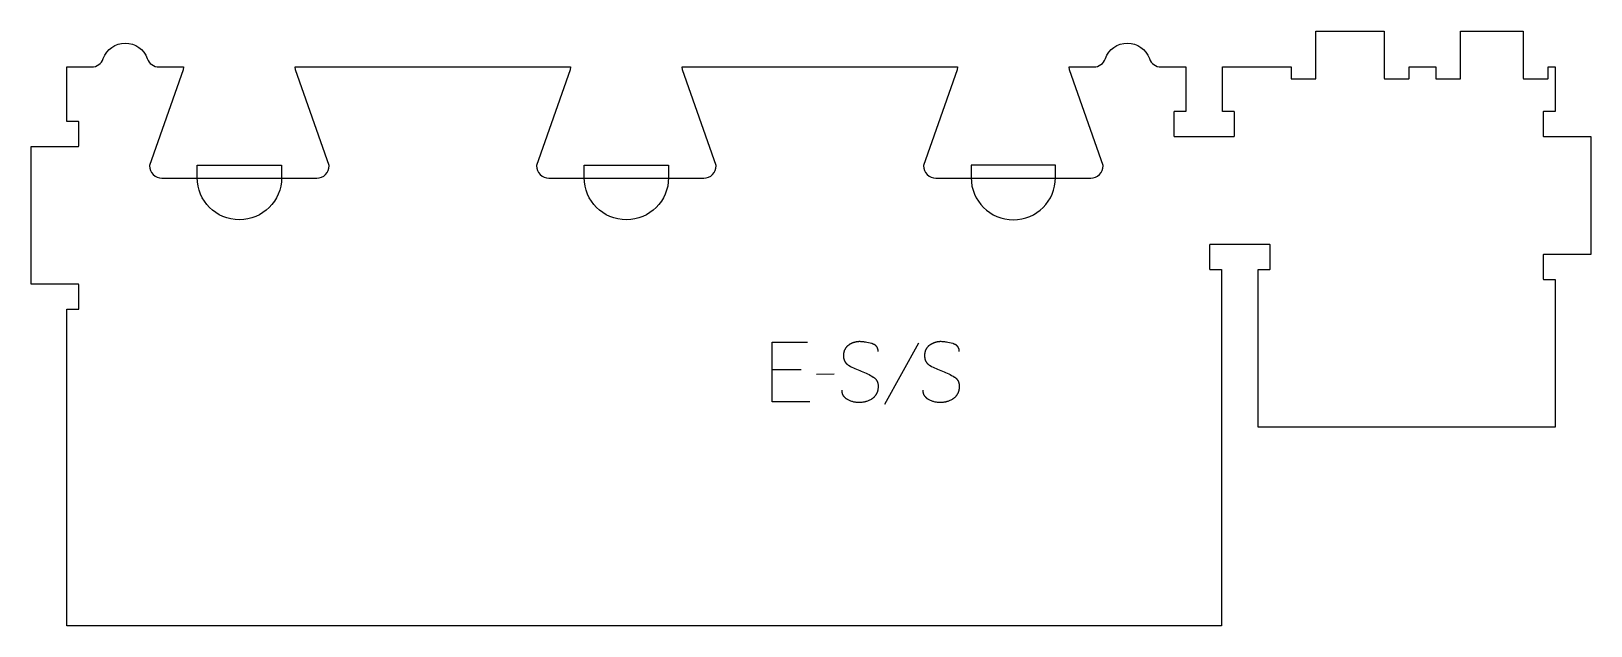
# Model space of a CAD drawing. Extents: x -370 to 415, y -143 to 157.
import ezdxf

# ---------------------------------------------------------------- set-up
doc = ezdxf.new("R2010")
doc.units = 0
for name, color, linetype in [('1_ANYTOOL_1MMDEEP_LABELS_S', 2, 'CONTINUOUS'), ('4_ANYTOOL_CUTTHROUGH_OUTSI', 5, 'CONTINUOUS'), ('5_ANYTOOL_HALF_MILL_9MM_IN', 3, 'CONTINUOUS')]:
    doc.layers.add(name, color=color, linetype=linetype)

msp = doc.modelspace()

# ---------------------------------------------------------------- linework, layer by layer
at = {"layer": '1_ANYTOOL_1MMDEEP_LABELS_S'}
for p, q in [((76.71, -0.47), (59.53, -31.24)), ((17.66, -13.93), (3, -13.93)), ((34.16, -16.11), (25.37, -16.2))]:
    msp.add_line(p, q, dxfattribs=at)
for points in [[(21.94, -30), (3, -30), (3, 0), (20.83, 0)], [(56.4, -4.59), (56.4, -4.4), (56.39, -4.31), (56.39, -4.21), (56.38, -4.12), (56.37, -4.03), (56.36, -3.95), (56.35, -3.86), (56.33, -3.77), (56.32, -3.69), (56.3, -3.6), (56.28, -3.52), (56.26, -3.44), (56.24, -3.35), (56.22, -3.27), (56.19, -3.2), (56.17, -3.12), (56.14, -3.04), (56.11, -2.96), (56.08, -2.89), (56.04, -2.81), (56.01, -2.74), (55.97, -2.67), (55.94, -2.6), (55.9, -2.53), (55.86, -2.46), (55.81, -2.39), (55.77, -2.33), (55.72, -2.26), (55.67, -2.19), (55.63, -2.13), (55.58, -2.07), (55.52, -2.01), (55.47, -1.95), (55.41, -1.89), (55.36, -1.83), (55.3, -1.77), (55.24, -1.71), (55.17, -1.66), (55.11, -1.6), (55.05, -1.55), (54.98, -1.5), (54.91, -1.44), (54.84, -1.39), (54.77, -1.34), (54.7, -1.3), (54.62, -1.25), (54.54, -1.2), (54.47, -1.16), (54.39, -1.11), (54.3, -1.07), (54.22, -1.03), (54.05, -0.95), (53.87, -0.87), (53.69, -0.8), (53.5, -0.73), (53.3, -0.66), (53.1, -0.6), (52.29, -0.38), (51.5, -0.19), (50.72, -0.03), (49.95, 0.11), (49.57, 0.16), (49.2, 0.21), (48.82, 0.25), (48.46, 0.28), (48.09, 0.31), (47.73, 0.33), (47.37, 0.34), (47.01, 0.34), (46.82, 0.34), (46.63, 0.34), (46.43, 0.33), (46.24, 0.31), (46.05, 0.3), (45.86, 0.28), (45.68, 0.25), (45.49, 0.23), (45.31, 0.2), (45.12, 0.16), (44.94, 0.13), (44.76, 0.08), (44.58, 0.04), (44.4, -0.01), (44.22, -0.06), (44.05, -0.12), (43.87, -0.18), (43.7, -0.24), (43.53, -0.31), (43.35, -0.38), (43.18, -0.45), (43.02, -0.53), (42.85, -0.61), (42.68, -0.69), (42.52, -0.78), (42.35, -0.87), (42.19, -0.97), (42.03, -1.07), (41.87, -1.17), (41.71, -1.28), (41.56, -1.39), (41.4, -1.5), (41.25, -1.61), (41.1, -1.73), (40.96, -1.85), (40.82, -1.97), (40.68, -2.1), (40.56, -2.23), (40.43, -2.36), (40.31, -2.5), (40.2, -2.64), (40.09, -2.78), (39.98, -2.92), (39.89, -3.07), (39.79, -3.22), (39.7, -3.38), (39.62, -3.54), (39.54, -3.7), (39.46, -3.86), (39.39, -4.03), (39.32, -4.2), (39.26, -4.37), (39.21, -4.55), (39.16, -4.72), (39.11, -4.91), (39.07, -5.09), (39.03, -5.28), (39, -5.47), (38.97, -5.67), (38.95, -5.86), (38.94, -6.06), (38.92, -6.27), (38.92, -6.48), (38.91, -6.69), (38.92, -6.9), (38.93, -7.11), (38.94, -7.32), (38.96, -7.52), (38.98, -7.72), (39.01, -7.92), (39.05, -8.11), (39.09, -8.3), (39.14, -8.49), (39.19, -8.67), (39.25, -8.85), (39.31, -9.02), (39.35, -9.11), (39.38, -9.2), (39.42, -9.28), (39.46, -9.36), (39.5, -9.44), (39.54, -9.53), (39.58, -9.61), (39.62, -9.69), (39.67, -9.76), (39.71, -9.84), (39.76, -9.92), (39.81, -9.99), (39.86, -10.07), (39.91, -10.14), (39.96, -10.22), (40.02, -10.29), (40.08, -10.36), (40.13, -10.43), (40.19, -10.5), (40.25, -10.57), (40.31, -10.64), (40.38, -10.7), (40.44, -10.77), (40.51, -10.83), (40.64, -10.96), (40.78, -11.08), (40.93, -11.2), (41.08, -11.32), (41.24, -11.43), (41.4, -11.54), (41.57, -11.64), (41.74, -11.74), (42.46, -12.13), (43.19, -12.51), (43.94, -12.88), (44.7, -13.24), (45.48, -13.59), (46.28, -13.93), (47.09, -14.26), (47.91, -14.57), (48.74, -14.88), (49.55, -15.2), (50.33, -15.54), (51.1, -15.9), (51.84, -16.27), (52.57, -16.66), (53.27, -17.07), (53.96, -17.49), (54.12, -17.59), (54.28, -17.71), (54.44, -17.82), (54.51, -17.88), (54.59, -17.95), (54.66, -18.01), (54.73, -18.07), (54.8, -18.13), (54.86, -18.2), (54.93, -18.27), (54.99, -18.33), (55.06, -18.4), (55.12, -18.47), (55.18, -18.54), (55.24, -18.61), (55.3, -18.68), (55.35, -18.75), (55.41, -18.83), (55.46, -18.9), (55.51, -18.98), (55.56, -19.05), (55.61, -19.13), (55.66, -19.21), (55.7, -19.29), (55.75, -19.37), (55.79, -19.45), (55.83, -19.54), (55.87, -19.62), (55.91, -19.7), (55.94, -19.79), (55.98, -19.88), (56.01, -19.96), (56.05, -20.05), (56.08, -20.14), (56.11, -20.23), (56.13, -20.32), (56.16, -20.42), (56.21, -20.6), (56.25, -20.79), (56.29, -20.99), (56.32, -21.19), (56.34, -21.39), (56.36, -21.6), (56.38, -21.81), (56.39, -22.03), (56.39, -22.25), (56.38, -22.47), (56.37, -22.7), (56.36, -22.93), (56.34, -23.16), (56.31, -23.39), (56.28, -23.61), (56.24, -23.83), (56.2, -24.05), (56.15, -24.26), (56.1, -24.47), (56.05, -24.67), (55.98, -24.88), (55.92, -25.07), (55.85, -25.27), (55.77, -25.46), (55.69, -25.65), (55.6, -25.83), (55.51, -26.01), (55.41, -26.19), (55.31, -26.36), (55.21, -26.53), (55.09, -26.69), (54.98, -26.85), (54.86, -27.01), (54.73, -27.16), (54.6, -27.31), (54.46, -27.46), (54.32, -27.6), (54.17, -27.74), (54.02, -27.88), (53.86, -28.01), (53.7, -28.14), (53.53, -28.26), (53.36, -28.38), (53.19, -28.5), (52.82, -28.72), (52.46, -28.92), (52.09, -29.11), (51.72, -29.29), (51.35, -29.45), (50.97, -29.6), (50.58, -29.74), (50.39, -29.8), (50.2, -29.86), (50, -29.92), (49.81, -29.97), (49.61, -30.02), (49.41, -30.06), (49.21, -30.11), (49.01, -30.14), (48.61, -30.21), (48.21, -30.27), (47.8, -30.3), (47.39, -30.33), (46.97, -30.34), (46.56, -30.34), (46.16, -30.33), (45.75, -30.3), (45.36, -30.26), (44.96, -30.21), (44.57, -30.15), (44.19, -30.07), (43.81, -29.98), (43.44, -29.88), (43.06, -29.76), (42.7, -29.63), (42.33, -29.49), (41.98, -29.34), (41.62, -29.17), (41.27, -28.99), (40.93, -28.8), (40.76, -28.7), (40.6, -28.6), (40.44, -28.49), (40.29, -28.38), (40.14, -28.27), (40, -28.15), (39.86, -28.03), (39.73, -27.91), (39.6, -27.79), (39.48, -27.66), (39.37, -27.53), (39.26, -27.4), (39.2, -27.33), (39.15, -27.26), (39.1, -27.2), (39.05, -27.13), (39.01, -27.05), (38.96, -26.98), (38.91, -26.91), (38.87, -26.84), (38.83, -26.77), (38.79, -26.69), (38.75, -26.62), (38.71, -26.54), (38.67, -26.47), (38.64, -26.39), (38.6, -26.31), (38.57, -26.23), (38.54, -26.15), (38.51, -26.07), (38.48, -25.99), (38.45, -25.91), (38.4, -25.75), (38.36, -25.58), (38.32, -25.41), (38.28, -25.23), (38.25, -25.06), (38.23, -24.88), (38.21, -24.69), (38.2, -24.51), (38.19, -24.32), (38.19, -24.13)], [(97.24, -4.59), (97.24, -4.4), (97.24, -4.31), (97.23, -4.21), (97.22, -4.12), (97.21, -4.03), (97.2, -3.95), (97.19, -3.86), (97.18, -3.77), (97.16, -3.69), (97.15, -3.6), (97.13, -3.52), (97.11, -3.44), (97.08, -3.35), (97.06, -3.27), (97.04, -3.2), (97.01, -3.12), (96.98, -3.04), (96.95, -2.96), (96.92, -2.89), (96.89, -2.81), (96.85, -2.74), (96.82, -2.67), (96.78, -2.6), (96.74, -2.53), (96.7, -2.46), (96.66, -2.39), (96.61, -2.33), (96.57, -2.26), (96.52, -2.19), (96.47, -2.13), (96.42, -2.07), (96.37, -2.01), (96.31, -1.95), (96.26, -1.89), (96.2, -1.83), (96.14, -1.77), (96.08, -1.71), (96.02, -1.66), (95.95, -1.6), (95.89, -1.55), (95.82, -1.5), (95.75, -1.44), (95.68, -1.39), (95.61, -1.34), (95.54, -1.3), (95.46, -1.25), (95.39, -1.2), (95.31, -1.16), (95.23, -1.11), (95.15, -1.07), (95.06, -1.03), (94.89, -0.95), (94.72, -0.87), (94.53, -0.8), (94.34, -0.73), (94.15, -0.66), (93.94, -0.6), (93.14, -0.38), (92.34, -0.19), (91.56, -0.03), (90.79, 0.11), (90.41, 0.16), (90.04, 0.21), (89.67, 0.25), (89.3, 0.28), (88.93, 0.31), (88.57, 0.33), (88.21, 0.34), (87.86, 0.34), (87.66, 0.34), (87.47, 0.34), (87.28, 0.33), (87.09, 0.31), (86.9, 0.3), (86.71, 0.28), (86.52, 0.25), (86.33, 0.23), (86.15, 0.2), (85.96, 0.16), (85.78, 0.13), (85.6, 0.08), (85.42, 0.04), (85.24, -0.01), (85.07, -0.06), (84.89, -0.12), (84.71, -0.18), (84.54, -0.24), (84.37, -0.31), (84.2, -0.38), (84.03, -0.45), (83.86, -0.53), (83.69, -0.61), (83.53, -0.69), (83.36, -0.78), (83.2, -0.87), (83.04, -0.97), (82.87, -1.07), (82.71, -1.17), (82.56, -1.28), (82.4, -1.39), (82.24, -1.5), (82.09, -1.61), (81.94, -1.73), (81.8, -1.85), (81.66, -1.97), (81.53, -2.1), (81.4, -2.23), (81.27, -2.36), (81.16, -2.5), (81.04, -2.64), (80.93, -2.78), (80.83, -2.92), (80.73, -3.07), (80.63, -3.22), (80.54, -3.38), (80.46, -3.54), (80.38, -3.7), (80.3, -3.86), (80.23, -4.03), (80.17, -4.2), (80.11, -4.37), (80.05, -4.55), (80, -4.72), (79.95, -4.91), (79.91, -5.09), (79.88, -5.28), (79.84, -5.47), (79.82, -5.67), (79.8, -5.86), (79.78, -6.06), (79.77, -6.27), (79.76, -6.48), (79.76, -6.69), (79.76, -6.9), (79.77, -7.11), (79.78, -7.32), (79.8, -7.52), (79.83, -7.72), (79.86, -7.92), (79.89, -8.11), (79.93, -8.3), (79.98, -8.49), (80.03, -8.67), (80.09, -8.85), (80.15, -9.02), (80.19, -9.11), (80.22, -9.2), (80.26, -9.28), (80.3, -9.36), (80.34, -9.44), (80.38, -9.53), (80.42, -9.61), (80.46, -9.69), (80.51, -9.76), (80.56, -9.84), (80.6, -9.92), (80.65, -9.99), (80.7, -10.07), (80.75, -10.14), (80.81, -10.22), (80.86, -10.29), (80.92, -10.36), (80.98, -10.43), (81.03, -10.5), (81.09, -10.57), (81.16, -10.64), (81.22, -10.7), (81.28, -10.77), (81.35, -10.83), (81.48, -10.96), (81.62, -11.08), (81.77, -11.2), (81.92, -11.32), (82.08, -11.43), (82.24, -11.54), (82.41, -11.64), (82.59, -11.74), (83.3, -12.13), (84.03, -12.51), (84.78, -12.88), (85.54, -13.24), (86.32, -13.59), (87.12, -13.93), (87.93, -14.26), (88.76, -14.57), (89.58, -14.88), (90.39, -15.2), (91.17, -15.54), (91.94, -15.9), (92.68, -16.27), (93.41, -16.66), (94.11, -17.07), (94.8, -17.49), (94.97, -17.59), (95.13, -17.71), (95.28, -17.82), (95.35, -17.88), (95.43, -17.95), (95.5, -18.01), (95.57, -18.07), (95.64, -18.13), (95.71, -18.2), (95.77, -18.27), (95.84, -18.33), (95.9, -18.4), (95.96, -18.47), (96.02, -18.54), (96.08, -18.61), (96.14, -18.68), (96.19, -18.75), (96.25, -18.83), (96.3, -18.9), (96.35, -18.98), (96.4, -19.05), (96.45, -19.13), (96.5, -19.21), (96.54, -19.29), (96.59, -19.37), (96.63, -19.45), (96.67, -19.54), (96.71, -19.62), (96.75, -19.7), (96.79, -19.79), (96.82, -19.88), (96.86, -19.96), (96.89, -20.05), (96.92, -20.14), (96.95, -20.23), (96.98, -20.32), (97, -20.42), (97.05, -20.6), (97.09, -20.79), (97.13, -20.99), (97.16, -21.19), (97.19, -21.39), (97.21, -21.6), (97.22, -21.81), (97.23, -22.03), (97.23, -22.25), (97.23, -22.47), (97.22, -22.7), (97.2, -22.93), (97.18, -23.16), (97.15, -23.39), (97.12, -23.61), (97.08, -23.83), (97.04, -24.05), (97, -24.26), (96.95, -24.47), (96.89, -24.67), (96.83, -24.88), (96.76, -25.07), (96.69, -25.27), (96.61, -25.46), (96.53, -25.65), (96.45, -25.83), (96.35, -26.01), (96.26, -26.19), (96.16, -26.36), (96.05, -26.53), (95.94, -26.69), (95.82, -26.85), (95.7, -27.01), (95.57, -27.16), (95.44, -27.31), (95.3, -27.46), (95.16, -27.6), (95.01, -27.74), (94.86, -27.88), (94.71, -28.01), (94.54, -28.14), (94.38, -28.26), (94.21, -28.38), (94.03, -28.5), (93.67, -28.72), (93.3, -28.92), (92.94, -29.11), (92.56, -29.29), (92.19, -29.45), (91.81, -29.6), (91.43, -29.74), (91.23, -29.8), (91.04, -29.86), (90.84, -29.92), (90.65, -29.97), (90.45, -30.02), (90.26, -30.06), (90.06, -30.11), (89.86, -30.14), (89.46, -30.21), (89.05, -30.27), (88.64, -30.3), (88.23, -30.33), (87.81, -30.34), (87.4, -30.34), (87, -30.33), (86.6, -30.3), (86.2, -30.26), (85.81, -30.21), (85.42, -30.15), (85.03, -30.07), (84.65, -29.98), (84.28, -29.88), (83.91, -29.76), (83.54, -29.63), (83.18, -29.49), (82.82, -29.34), (82.47, -29.17), (82.12, -28.99), (81.77, -28.8), (81.6, -28.7), (81.44, -28.6), (81.28, -28.49), (81.13, -28.38), (80.98, -28.27), (80.84, -28.15), (80.7, -28.03), (80.57, -27.91), (80.45, -27.79), (80.33, -27.66), (80.21, -27.53), (80.1, -27.4), (80.05, -27.33), (80, -27.26), (79.95, -27.2), (79.9, -27.13), (79.85, -27.05), (79.8, -26.98), (79.76, -26.91), (79.71, -26.84), (79.67, -26.77), (79.63, -26.69), (79.59, -26.62), (79.55, -26.54), (79.52, -26.47), (79.48, -26.39), (79.45, -26.31), (79.41, -26.23), (79.38, -26.15), (79.35, -26.07), (79.32, -25.99), (79.3, -25.91), (79.25, -25.75), (79.2, -25.58), (79.16, -25.41), (79.13, -25.23), (79.1, -25.06), (79.07, -24.88), (79.05, -24.69), (79.04, -24.51), (79.03, -24.32), (79.03, -24.13)]]:
    msp.add_lwpolyline(points, dxfattribs=at)
at = {"layer": '4_ANYTOOL_CUTTHROUGH_OUTSI'}
msp.add_lwpolyline([(-352.18, 138.71), (-339.78, 138.71, 0.317837), (-333.89, 142.88, -0.707107), (-311.73, 142.88, 0.317837), (-305.84, 138.71), (-293.44, 138.71), (-293.67, 137.32), (-310.57, 89.04), (-310.58, 88.96, 0.414214), (-304.33, 82.71), (-226.33, 82.71, 0.414214), (-220.08, 88.96), (-220.1, 89.04), (-237, 137.33), (-237.23, 138.71), (-98.54, 138.71), (-98.77, 137.32), (-115.67, 89.04), (-115.68, 88.96, 0.414214), (-109.43, 82.71), (-31.43, 82.71, 0.414214), (-25.18, 88.96), (-25.2, 89.04), (-42.1, 137.33), (-42.33, 138.71), (96.36, 138.71), (96.13, 137.32), (79.23, 89.04), (79.22, 88.96, 0.414214), (85.47, 82.71), (163.47, 82.71, 0.414214), (169.72, 88.96), (169.7, 89.04), (152.8, 137.33), (152.57, 138.71), (164.97, 138.71, 0.317837), (170.86, 142.88, -0.707107), (193.02, 142.88, 0.317837), (198.91, 138.71), (211.32, 138.71), (211.32, 116.21), (205.57, 116.21, 0.414214), (205.32, 115.96), (205.32, 103.96, 0.414214), (205.57, 103.71), (235.57, 103.71, 0.414214), (235.82, 103.96), (235.82, 115.96, 0.414214), (235.57, 116.21), (229.82, 116.21), (229.82, 138.71), (264.32, 138.71), (264.32, 132.96, 0.414214), (264.57, 132.71), (276.57, 132.71, 0.414214), (276.82, 132.96), (276.82, 156.71), (311.32, 156.71), (311.32, 132.96, 0.414214), (311.57, 132.71), (323.57, 132.71, 0.414214), (323.82, 132.96), (323.82, 138.71), (337.23, 138.71), (337.23, 132.96, 0.414214), (337.48, 132.71), (349.48, 132.71, 0.414214), (349.73, 132.96), (349.73, 156.71), (381.32, 156.71), (381.32, 132.96, 0.414214), (381.57, 132.71), (393.57, 132.71, 0.414214), (393.82, 132.96), (393.82, 138.71), (397.32, 138.71), (397.32, 116.21), (391.57, 116.21, 0.414214), (391.32, 115.96), (391.32, 103.96, 0.414214), (391.57, 103.71), (415.32, 103.71), (415.32, 44.21), (391.57, 44.21, 0.414214), (391.32, 43.96), (391.32, 31.96, 0.414214), (391.57, 31.71), (397.32, 31.71), (397.32, -42.79), (247.82, -42.79), (247.82, 36.71), (253.57, 36.71, 0.414214), (253.82, 36.96), (253.82, 48.96, 0.414214), (253.57, 49.21), (223.57, 49.21, 0.414214), (223.32, 48.96), (223.32, 36.96, 0.414214), (223.57, 36.71), (229.32, 36.71), (229.32, -142.79), (-352.18, -142.79), (-352.18, 16.71), (-346.43, 16.71, 0.414214), (-346.18, 16.96), (-346.18, 28.96, 0.414214), (-346.43, 29.21), (-370.18, 29.21), (-370.18, 98.71), (-346.43, 98.71, 0.414214), (-346.18, 98.96), (-346.18, 110.96, 0.414214), (-346.43, 111.21), (-352.18, 111.21)], format="xyb", close=True, dxfattribs=at)
at = {"layer": '5_ANYTOOL_HALF_MILL_9MM_IN'}
for points in [[(-244.08, 82.96, -1), (-286.58, 82.96), (-286.58, 89.21), (-244.08, 89.21)], [(-49.18, 82.96, -1), (-91.68, 82.96), (-91.68, 89.21), (-49.18, 89.21)], [(103.22, 82.96, 1), (145.72, 82.96), (145.72, 89.21), (103.22, 89.21)]]:
    msp.add_lwpolyline(points, format="xyb", close=True, dxfattribs=at)

doc.saveas('drawing.dxf')
